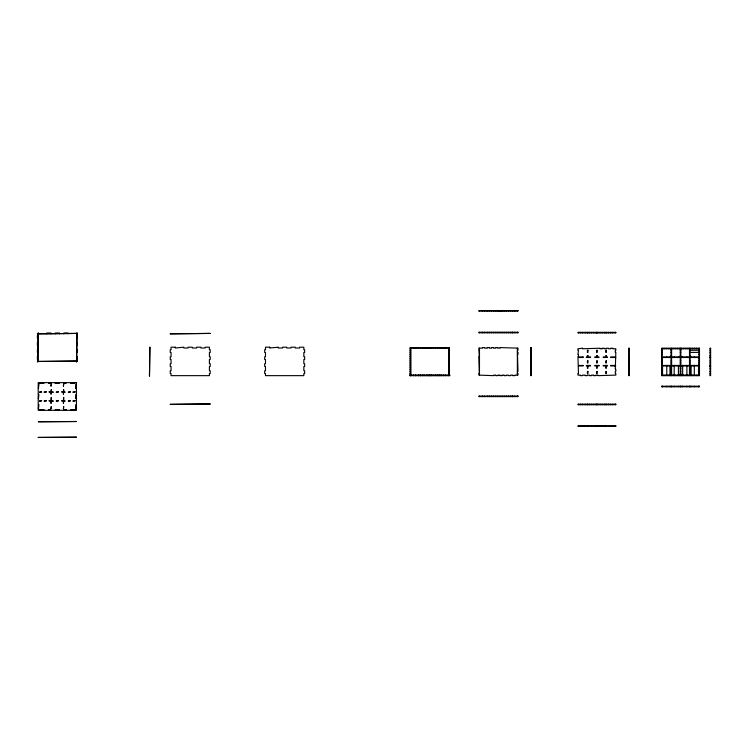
<?xml version="1.0" encoding="UTF-8"?>
<svg xmlns="http://www.w3.org/2000/svg" width="748" height="748" viewBox="0 0 748 748"><rect width="100%" height="100%" fill="white"/><g stroke="black" fill="none" stroke-linecap="round" stroke-linejoin="round"><path stroke-width="1.12" d="M38.204 335.543L37.4 335.543L37.4 338.32L38.204 338.32M76.567 335.543L77.371 335.543L77.371 338.32L76.567 338.32M38.204 342.556L37.4 342.556L37.4 345.333L38.204 345.333M76.567 342.556L77.371 342.556L77.371 345.333L76.567 345.333M410.091 348.129L449.249 348.129M530.706 348.129L531.23 348.129M628.629 348.764L629.162 348.764M661.597 348.764L699.483 348.764M710.067 348.764L710.6 348.764M38.204 349.568L37.4 349.568L37.4 352.345L38.204 352.345M76.567 349.568L77.371 349.568L77.371 352.345L76.567 352.345M410.091 350.251L410.615 350.251M448.725 350.251L449.249 350.251M530.706 350.251L531.23 350.251M628.629 350.251L629.162 350.251M661.597 350.251L662.12 350.251M671.068 350.298L671.592 350.298M680.278 350.298L680.802 350.298M689.488 350.298L699.483 350.251M710.067 350.298L710.6 350.298M410.091 352.364L410.615 352.364M448.725 352.364L449.249 352.364M530.706 352.364L531.23 352.364M628.629 352.364L629.162 352.364M661.597 352.364L662.12 352.364M698.959 352.364L699.483 352.364L689.488 352.42M671.068 352.42L671.592 352.42M680.278 352.42L680.802 352.42M710.067 352.42L710.6 352.42M530.706 352.897L531.23 352.897M410.091 354.477L410.615 354.477M448.725 354.477L449.249 354.477M530.706 354.477L531.23 354.477M628.629 354.477L629.162 354.477M661.597 354.477L662.12 354.477M698.959 354.477L699.483 354.477M671.068 355.59L671.592 355.59M680.278 355.59L680.802 355.59M689.488 355.59L690.011 355.59M710.067 355.59L710.6 355.59M38.204 356.581L37.4 356.581L37.4 359.358L38.204 359.358M76.567 356.581L77.371 356.581L77.371 359.358L76.567 359.358M410.091 356.6L410.615 356.6M448.725 356.6L449.249 356.6M530.706 356.6L531.23 356.6M628.629 356.6L629.162 356.6M661.597 356.6L662.12 356.6M698.959 356.6L699.483 356.6M628.629 356.964L629.162 356.964M661.597 356.964L699.483 356.964M710.067 356.964L710.6 356.964M615.828 357.497L610.639 357.497L610.639 356.964L614.875 356.964L614.875 357.497M628.629 357.497L629.162 357.497M661.597 357.497L699.483 357.497M710.067 357.497L710.6 357.497M671.068 357.712L671.592 357.712M680.278 357.712L680.802 357.712M689.488 357.712L690.011 357.712M698.959 357.712L699.483 357.712M710.067 357.712L710.6 357.712M410.091 358.713L410.615 358.713M448.725 358.713L449.249 358.713M530.706 358.713L531.23 358.713M628.629 358.713L629.162 358.713M661.597 358.713L662.12 358.713M698.959 358.713L699.483 358.713M410.091 360.835L410.615 360.835M448.725 360.835L449.249 360.835M530.706 360.835L531.23 360.835M628.629 360.835L629.162 360.835M661.597 360.835L662.12 360.835M671.068 360.882L671.592 360.882M680.278 360.882L680.802 360.882M689.488 360.882L690.011 360.882M698.959 360.835L699.483 360.835M710.067 360.882L710.6 360.882M410.091 362.948L410.615 362.948M448.725 362.948L449.249 362.948M530.706 362.948L531.23 362.948M628.629 362.948L629.162 362.948M661.597 362.948L662.12 362.948M698.959 362.948L699.483 362.948M671.068 363.004L671.592 363.004M680.278 363.004L680.802 363.004M689.488 363.004L690.011 363.004M710.067 363.004L710.6 363.004M410.091 365.061L410.615 365.061M448.725 365.061L449.249 365.061M530.706 365.061L531.23 365.061M628.629 365.061L629.162 365.061M661.597 365.061L662.12 365.061M698.959 365.061L699.483 365.061M628.629 365.435L629.162 365.435M661.597 365.435L699.483 365.435M710.067 365.435L710.6 365.435M615.828 365.968L610.639 365.968L610.639 365.435L614.875 365.435L614.875 365.968M628.629 365.968L629.162 365.968M661.597 365.968L699.483 365.968M710.067 365.968L710.6 365.968M671.068 366.174L671.592 366.174M680.278 366.174L680.802 366.174M689.488 366.174L690.011 366.174M698.959 366.174L699.483 366.174M710.067 366.174L710.6 366.174M410.091 367.184L410.615 367.184M448.725 367.184L449.249 367.184M530.706 367.184L531.23 367.184M628.629 367.184L629.162 367.184M661.597 367.184L662.12 367.184M698.959 367.184L699.483 367.184M671.068 368.296L671.592 368.296M680.278 368.296L680.802 368.296M689.488 368.296L690.011 368.296M710.067 368.296L710.6 368.296M410.091 369.297L410.615 369.297M448.725 369.297L449.249 369.297M530.706 369.297L531.23 369.297M628.629 369.297L629.162 369.297M661.597 369.297L662.12 369.297M698.959 369.297L699.483 369.297M530.706 370.354L531.23 370.354M410.091 371.419L410.615 371.419M448.725 371.419L449.249 371.419M530.706 371.419L531.23 371.419M628.629 371.419L629.162 371.419M661.597 371.419L662.12 371.419M671.068 371.466L671.592 371.466M680.278 371.466L680.802 371.466M689.488 371.466L690.011 371.466M698.959 371.419L699.483 371.419M710.067 371.466L710.6 371.466M410.091 373.533L410.615 373.533M448.613 373.533L449.249 373.533M517.364 373.533L517.999 373.533L517.999 375.122L514.83 375.122L514.83 375.646L512.707 375.646L512.707 375.122L510.594 375.122L510.594 375.646L508.472 375.646L508.472 375.122L506.359 375.122L506.359 375.646L504.245 375.646L504.245 375.122L502.123 375.122L502.123 375.646L500.01 375.646L500.01 375.122L497.888 375.122L497.888 375.646L495.774 375.646L495.774 375.122L493.661 375.122L493.661 375.646L478.842 375.122L478.842 373.533L479.365 373.533L478.842 356.6L479.365 356.6L478.842 348.129L482.479 348.129L482.479 347.605L484.601 347.605L484.601 348.129L487.303 348.129L487.303 347.605L489.426 347.605L489.426 348.129L491.539 348.129L491.539 347.605L493.661 347.605L493.661 348.129L495.774 348.129L495.774 347.605L497.888 347.605L497.888 348.129L500.01 348.129L500.01 347.605L517.999 348.129L517.999 350.251L517.476 350.251L517.476 352.364L517.999 352.364L517.999 354.477L517.476 354.477L517.999 371.419L517.476 371.419L517.476 373.533M530.706 373.533L531.23 373.533M628.629 373.533L629.162 373.533M661.597 373.533L662.12 373.533M671.068 373.589L671.592 373.589M680.278 373.589L680.802 373.589M689.488 373.589L690.011 373.589M698.959 373.533L699.483 373.533M710.067 373.589L710.6 373.589M530.706 375.122L531.23 375.122M628.629 375.122L629.162 375.122M661.597 375.122L699.483 375.122M710.067 375.122L710.6 375.122M39.756 410.072L43.992 410.072M698.959 348.231L698.959 375.646M698.959 386.23L698.959 386.763M698.529 356.964L698.529 357.497M698.529 365.435L698.529 375.122M698.529 386.23L698.529 386.763M696.416 348.231L696.416 348.764M696.416 375.122L696.416 375.646M694.303 348.231L694.303 348.764M694.303 356.964L694.303 357.497M694.303 365.435L694.303 375.646M694.303 386.23L694.303 386.763M692.181 348.231L692.181 348.764M692.181 375.122L692.181 375.646M691.124 356.964L691.124 357.497M691.124 365.435L691.124 375.646M691.124 386.23L691.124 386.763M690.011 348.231L690.067 375.646M690.011 386.23L690.011 386.763M689.488 348.231L689.488 375.646M689.488 386.23L689.488 386.763M687.945 348.231L687.945 348.764M687.945 375.122L687.945 375.646M686.888 356.964L686.888 357.497M686.888 365.435L686.888 375.646M686.888 386.23L686.888 386.763M685.832 348.231L685.832 348.764M685.832 375.122L685.832 375.646M683.719 348.231L683.719 348.764M683.719 375.122L683.719 375.646M682.653 356.964L682.653 357.497M682.653 365.435L682.653 375.646M682.653 386.23L682.653 386.763M681.596 348.231L681.596 348.764M681.596 375.122L681.596 375.646M680.802 348.231L680.802 375.646M680.802 386.23L680.802 386.763M680.278 348.231L680.278 375.646M680.278 386.23L680.278 386.763M679.483 348.231L679.483 348.764M679.483 375.122L679.483 375.646M678.427 356.964L678.427 357.497M678.427 365.435L678.427 375.646M678.427 386.23L678.427 386.763M677.361 348.231L677.361 348.764M677.361 375.122L677.361 375.646M675.248 348.231L675.248 348.764M675.248 375.122L675.248 375.646M674.191 356.964L674.191 357.497M674.191 365.435L674.191 375.646M674.191 386.23L674.191 386.763M673.135 348.231L673.135 348.764M673.135 375.122L673.135 375.646M671.592 348.231L671.592 375.646M671.592 386.23L671.592 386.763M671.012 348.231L671.068 375.646M671.068 386.23L671.068 386.763M669.956 356.964L669.956 357.497M669.956 365.435L669.956 375.646M669.956 386.23L669.956 386.763M668.899 348.231L668.899 348.764M668.899 375.122L668.899 375.646M666.777 356.964L666.777 357.497M666.777 365.435L666.777 375.122M666.777 386.23L666.777 386.763M666.188 348.231L666.188 348.764M666.188 375.122L666.188 375.646M664.074 348.231L664.074 348.764M664.074 375.122L664.074 375.646M662.55 356.964L662.55 357.497M662.55 365.435L662.55 375.122M662.55 386.23L662.55 386.763M662.12 348.231L662.12 375.646M662.12 386.23L662.12 386.763M615.295 332.355L615.295 332.888M615.295 404.182L615.295 404.705M615.295 425.864L615.295 426.388M612.752 332.355L612.752 332.888M612.752 404.182L612.752 404.705M612.752 425.864L612.752 426.388M610.639 332.355L610.639 332.888M610.639 404.182L610.639 404.705M610.639 425.864L610.639 426.388M608.526 332.355L608.526 332.888M608.526 404.182L608.526 404.705M608.526 425.864L608.526 426.388M606.348 332.355L606.348 332.888M606.348 404.182L606.348 404.705M606.348 425.864L606.404 426.388M605.824 332.355L605.824 332.888M605.824 404.182L605.824 404.705M605.824 425.864L605.824 426.388M604.29 332.355L604.29 332.888M604.29 404.182L604.29 404.705M604.29 425.864L604.29 426.388M602.168 332.355L602.168 332.888M602.168 404.182L602.168 404.705M602.168 425.864L602.168 426.388M600.055 332.355L600.055 332.888M600.055 404.182L600.055 404.705M600.055 425.864L600.055 426.388M597.942 332.355L597.942 332.888M597.942 404.182L597.942 404.705M597.942 425.864L597.942 426.388M597.147 332.355L597.147 332.888M597.147 404.182L597.147 404.705M597.147 425.864L597.147 426.388M596.614 332.355L596.614 332.888M596.614 404.182L596.614 404.705M596.614 425.864L596.614 426.388M595.819 332.355L595.819 332.888M595.819 404.182L595.819 404.705M595.819 425.864L595.819 426.388M593.706 332.355L593.706 332.888M593.706 404.182L593.706 404.705M593.706 425.864L593.706 426.388M591.584 332.355L591.584 332.888M591.584 404.182L591.584 404.705M591.584 425.864L591.584 426.388M589.471 332.355L589.471 332.888M589.471 404.182L589.471 404.705M589.471 425.864L589.471 426.388M587.937 332.355L587.937 332.888M587.937 404.182L587.937 404.705M587.937 425.864L587.937 426.388M587.404 332.355L587.348 332.888M587.404 404.182L587.348 404.705M587.348 425.864L587.404 426.388M585.235 332.355L585.235 332.888M585.235 404.182L585.235 404.705M585.235 425.864L585.235 426.388M583.057 425.864L583.057 426.388M582.524 332.355L582.524 332.888M582.524 404.182L582.524 404.705M582.524 425.864L582.524 426.388M580.934 425.864L580.934 426.388M580.411 332.355L580.411 332.888M580.411 404.182L580.411 404.705M580.411 425.864L580.411 426.388M578.466 332.355L578.466 332.888M578.466 404.182L578.466 404.705M578.466 425.864L578.466 426.388M517.476 310.551L517.476 311.084M517.476 332.252L517.476 332.785M517.476 396.066L517.476 396.599M517.364 348.129L517.364 375.122M514.83 310.551L514.83 311.084M514.83 332.252L514.83 332.785M514.83 396.066L514.83 396.599M512.707 310.551L512.707 311.084M512.707 332.252L512.707 332.785M512.707 396.066L512.707 396.599M512.184 332.252L512.184 332.785M512.184 396.066L512.184 396.599M510.594 310.551L510.594 311.084M510.594 332.252L510.594 332.785M510.594 396.066L510.594 396.599M508.472 310.551L508.472 311.084M508.472 332.252L508.472 332.785M508.472 396.066L508.472 396.599M506.359 310.551L506.359 311.084M506.359 332.252L506.359 332.785M506.359 396.066L506.359 396.599M504.245 310.551L504.245 311.084M504.245 332.252L504.245 332.785M504.245 396.066L504.245 396.599M502.123 310.551L502.123 311.084M502.123 332.252L502.123 332.785M502.123 396.066L502.123 396.599M500.01 310.551L500.01 311.084M500.01 332.252L500.01 332.785M500.01 396.066L500.01 396.599M497.888 310.551L497.888 311.084M497.888 332.252L497.888 332.785M497.888 396.066L497.888 396.599M495.774 310.551L495.774 311.084M495.774 332.252L495.774 332.785M495.774 396.066L495.774 396.599M493.661 310.551L493.661 311.084M493.661 332.252L493.661 332.785M493.661 396.066L493.661 396.599M491.539 310.551L491.539 311.084M491.539 332.252L491.539 332.785M491.539 396.066L491.539 396.599M489.426 310.551L489.426 311.084M489.426 332.252L489.426 332.785M489.426 396.066L489.426 396.599M487.303 310.551L487.303 311.084M487.303 332.252L487.303 332.785M487.303 396.066L487.303 396.599M484.601 310.551L484.601 311.084M484.601 332.252L484.657 332.785M484.601 396.066L484.657 396.599M482.479 310.551L482.479 311.084M482.479 332.252L482.479 332.785M482.479 396.066L482.479 396.599M479.477 348.129L479.477 375.122M479.365 310.551L479.365 311.084M479.365 332.252L479.365 332.785M479.365 396.066L479.365 396.599M449.249 375.646L449.249 347.605L410.091 347.605L410.091 375.646M448.725 347.605L448.613 375.646M448.089 375.122L448.089 375.646M446.079 347.605L446.079 348.129M446.079 375.122L446.079 375.646M445.546 375.122L445.546 375.646M443.957 347.605L443.957 348.129M443.957 375.122L443.957 375.646M443.433 347.605L443.433 348.129M443.433 375.122L443.433 375.646M441.844 347.605L441.844 348.129M441.844 375.122L441.844 375.646M441.311 375.122L441.311 375.646M440.254 375.122L440.254 375.646M439.721 347.605L439.721 348.129M439.721 375.122L439.721 375.646M439.198 375.122L439.141 375.646M438.618 375.122L438.618 375.646M437.608 347.605L437.608 348.129M437.608 375.122L437.608 375.646M437.075 375.122L437.075 375.646M436.019 375.122L436.019 375.646M435.495 347.605L435.495 348.129M435.495 375.122L435.495 375.646M434.962 375.122L434.962 375.646M433.373 347.605L433.373 348.129M433.373 375.122L433.373 375.646M432.849 375.122L432.849 375.646M431.783 375.122L431.783 375.646M431.259 347.605L431.259 348.129M431.259 375.122L431.259 375.646M430.726 375.122L430.726 375.646M429.932 375.122L429.932 375.646M429.408 375.122L429.408 375.646M429.137 347.605L429.137 348.129M429.137 375.122L429.137 375.646M428.613 375.122L428.613 375.646M427.557 375.122L427.557 375.646M427.024 347.605L427.024 348.129M427.024 375.122L427.024 375.646M426.491 375.122L426.491 375.646M424.911 347.605L424.911 348.129M424.911 375.122L424.911 375.646M424.378 375.122L424.378 375.646M423.321 375.122L423.321 375.646M422.788 347.605L422.788 348.129M422.788 375.122L422.788 375.646M422.265 375.122L422.265 375.646M420.722 375.122L420.722 375.646M420.675 347.605L420.675 348.129M420.675 375.122L420.675 375.646M420.142 375.122L420.198 375.646M419.086 375.122L419.086 375.646M418.553 347.605L418.553 348.129M418.553 375.122L418.553 375.646M418.029 375.122L418.029 375.646M415.907 347.605L415.907 348.129M415.907 375.122L415.907 375.646M415.851 347.605L415.851 348.129M415.851 375.122L415.851 375.646M415.318 375.122L415.318 375.646M413.728 347.605L413.728 348.129M413.728 375.122L413.728 375.646M413.205 375.122L413.205 375.646M411.25 375.122L411.25 375.646M410.727 348.129L410.727 375.646M410.615 347.605L410.615 375.646M68.031 333.823L68.031 333.019L63.795 333.019L63.795 333.823M59.503 333.823L59.503 333.019L55.268 333.019L55.268 333.823M50.967 333.823L50.967 333.019L46.731 333.019L46.731 333.823M43.992 410.325L43.992 409.829L39.756 409.829L39.756 410.325M517.999 310.551L478.842 310.551L478.842 311.084L517.999 311.084L517.999 310.551M517.999 332.252L478.842 332.252L478.842 332.785L517.999 332.785L517.999 332.252M615.828 332.355L577.933 332.355L577.933 332.888L615.828 332.888L615.828 332.355M38.204 333.019L37.802 361.873L38.204 333.019M76.969 333.019L76.567 361.873L76.969 333.019M77.371 333.421L37.4 333.823L77.371 333.421M210.216 333.421L170.245 333.823L210.216 333.421M149.881 347.194L149.478 376.048L149.881 347.194M175.284 347.194L171.049 347.194L171.049 349.718L170.245 349.718L170.245 352.495L171.049 352.495L171.049 356.731L170.245 356.731L170.245 359.507L171.049 359.507L171.049 363.743L170.245 363.743L170.245 366.52L171.049 366.52L171.049 370.756L170.245 370.756L170.245 373.533L171.049 373.533L171.049 375.646L209.412 375.646L209.412 373.533L210.216 373.533L210.216 370.756L209.412 370.756L209.412 366.52L210.216 366.52L210.216 363.743L209.412 363.743L209.412 359.507L210.216 359.507L210.216 356.731L209.412 356.731L209.412 352.495L210.216 352.495L210.216 349.718L209.412 349.718L209.412 347.194L205.176 347.194L205.176 348.007L200.875 348.007L200.875 347.194L196.64 347.194L196.64 348.007L192.348 348.007L192.348 347.194L188.113 347.194L188.113 348.007L183.812 348.007L183.812 347.194L175.284 348.007L175.284 347.194M269.719 347.194L265.484 347.194L265.484 349.718L264.68 349.718L264.68 352.495L265.484 352.495L265.484 356.731L264.68 356.731L264.68 359.507L265.484 359.507L265.484 363.743L264.68 363.743L264.68 366.52L265.484 366.52L265.484 370.756L264.68 370.756L264.68 373.533L265.484 373.533L265.484 375.646L303.838 375.646L303.838 373.533L304.642 373.533L304.642 370.756L303.838 370.756L303.838 366.52L304.642 366.52L304.642 363.743L303.838 363.743L303.838 359.507L304.642 359.507L304.642 356.731L303.838 356.731L303.838 352.495L304.642 352.495L304.642 349.718L303.838 349.718L303.838 347.194L299.602 347.194L299.602 348.007L295.31 348.007L295.31 347.194L291.075 347.194L291.075 348.007L286.774 348.007L286.774 347.194L282.548 347.194L282.548 348.007L278.247 348.007L278.247 347.194L269.719 348.007L269.719 347.194M531.23 347.605L530.706 347.605L530.706 375.646L531.23 375.646L531.23 347.605M582.524 348.231L577.933 348.764L577.933 350.251L578.466 350.251L577.933 354.477L578.466 354.477L578.466 356.6L577.933 356.6L578.466 373.533L577.933 373.533L577.933 375.122L580.411 375.122L580.411 375.646L582.524 375.646L582.524 375.122L585.235 375.122L585.235 375.646L587.348 375.646L587.348 375.122L589.471 375.122L589.471 375.646L591.584 375.646L591.584 375.122L593.706 375.122L593.706 375.646L595.819 375.646L595.819 375.122L597.942 375.122L597.942 375.646L615.828 375.122L615.828 373.533L615.295 373.533L615.295 371.419L615.828 371.419L615.828 369.297L615.295 369.297L615.828 352.364L615.295 352.364L615.295 350.251L615.828 350.251L615.828 348.764L612.752 348.764L612.752 348.231L610.639 348.231L610.639 348.764L608.526 348.764L608.526 348.231L606.404 348.231L606.404 348.764L604.29 348.764L604.29 348.231L602.168 348.231L602.168 348.764L600.055 348.764L600.055 348.231L582.524 348.764L582.524 348.231M629.162 348.231L628.629 348.231L628.629 375.646L629.162 375.646L629.162 348.231M699.483 348.231L661.597 348.231L661.597 375.646L699.483 375.646L699.483 348.231M710.6 348.231L710.067 348.231L710.067 375.646L710.6 375.646L710.6 348.231M587.937 350.298L587.404 350.298L587.404 352.42L587.937 352.42L587.937 350.298M597.147 350.298L596.614 350.298L596.614 352.42L597.147 352.42L597.147 350.298M606.348 350.298L605.824 350.298L605.824 352.42L606.348 352.42L606.348 350.298M587.937 355.59L587.404 355.59L587.404 356.964L586.292 356.964L586.292 357.497L590.527 357.497L590.527 356.964L587.937 356.964L587.937 355.59M597.147 355.59L596.614 355.59L596.614 356.964L594.763 356.964L594.763 357.497L598.998 357.497L598.998 356.964L597.147 356.964L597.147 355.59M606.348 355.59L605.824 355.59L605.824 356.964L603.234 356.964L603.234 357.497L607.46 357.497L607.46 356.964L606.348 356.964L606.348 355.59M583.122 356.964L578.887 356.964L578.887 357.497L583.122 357.497L583.122 356.964M587.937 360.882L587.404 360.882L587.404 363.004L587.937 363.004L587.937 360.882M597.147 360.882L596.614 360.882L596.614 363.004L597.147 363.004L597.147 360.882M606.348 360.882L605.824 360.882L605.824 363.004L606.348 363.004L606.348 360.882M77.371 361.069L37.4 361.471L77.371 361.069M583.122 365.435L578.887 365.435L578.887 365.968L583.122 365.968L583.122 365.435M587.404 365.435L586.292 365.435L586.292 365.968L587.404 365.968L587.404 365.435M590.527 365.435L587.937 365.435L587.937 365.968L590.527 365.968L590.527 365.435M596.614 365.435L594.763 365.435L594.763 365.968L596.614 365.968L596.614 365.435M598.998 365.435L597.147 365.435L597.147 365.968L598.998 365.968L598.998 365.435M605.824 365.435L603.234 365.435L603.234 365.968L605.824 365.968L605.824 365.435M607.46 365.435L606.348 365.435L606.348 365.968L607.46 365.968L607.46 365.435M587.937 366.174L587.404 366.174L587.404 368.296L587.937 368.296L587.937 366.174M597.147 366.174L596.614 366.174L596.614 368.296L597.147 368.296L597.147 366.174M606.348 366.174L605.824 366.174L605.824 368.296L606.348 368.296L606.348 366.174M587.937 371.466L587.404 371.466L587.404 373.589L587.937 373.589L587.937 371.466M597.147 371.466L596.614 371.466L596.614 373.589L597.147 373.589L597.147 371.466M606.348 371.466L605.824 371.466L605.824 373.589L606.348 373.589L606.348 371.466M449.782 375.122L409.558 375.122L409.558 375.646L449.782 375.646L449.782 375.122M76.455 382.639L38.204 382.639L38.204 410.325L76.455 410.325L76.455 382.639M43.992 382.892L39.756 383.144L43.992 382.892M50.658 382.892L48.545 383.144L50.658 382.892M59.447 382.892L55.212 383.144L59.447 382.892M66.114 382.892L64.001 383.144L66.114 382.892M74.903 382.892L70.667 383.144L74.903 382.892M51.266 383.948L51.014 386.071L51.266 383.948M63.673 383.948L63.421 386.071L63.673 383.948M38.7 384.201L38.457 388.436L38.7 384.201M76.212 384.201L75.959 388.436L76.212 384.201M699.483 386.23L661.597 386.23L661.597 386.763L699.483 386.763L699.483 386.23M51.266 389.792L51.014 391.905L48.901 391.905L51.014 392.158L51.014 394.271L51.266 392.158L53.379 392.158L51.266 391.905L51.266 389.792M63.673 389.792L63.421 391.905L61.579 391.905L63.421 392.158L63.421 394.271L63.673 392.158L65.179 392.158L63.673 391.905L63.673 389.792M41.626 391.905L39.513 392.158L41.626 391.905M46.32 391.905L44.207 392.158L46.32 391.905M58.4 391.905L56.287 392.158L58.4 391.905M70.471 391.905L68.358 392.158L70.471 391.905M75.146 391.905L73.033 392.158L75.146 391.905M38.7 394.364L38.457 398.6L38.7 394.364M76.212 394.364L75.959 398.6L76.212 394.364M517.999 396.066L478.842 396.066L478.842 396.599L517.999 396.599L517.999 396.066M51.266 397.45L51.014 400.797L48.901 400.797L51.014 401.05L51.014 403.471L51.266 401.05L53.379 401.05L51.266 400.797L51.266 397.45M63.673 397.45L63.421 400.797L61.579 400.797L63.421 401.05L63.421 403.471L63.673 401.05L65.179 401.05L63.673 400.797L63.673 397.45M41.626 400.797L39.513 401.05L41.626 400.797M46.32 400.797L44.207 401.05L46.32 400.797M58.4 400.797L56.287 401.05L58.4 400.797M70.471 400.797L68.358 401.05L70.471 400.797M75.146 400.797L73.033 401.05L75.146 400.797M210.216 403.957L170.245 404.359L210.216 403.957M615.828 404.182L577.933 404.182L577.933 404.705L615.828 404.705L615.828 404.182M38.7 404.537L38.457 408.763L38.7 404.537M76.212 404.537L75.959 408.763L76.212 404.537M51.266 406.65L51.014 408.763L51.266 406.65M63.673 406.65L63.421 408.763L63.673 406.65M50.658 409.829L48.545 410.072L50.658 409.829M59.447 409.829L55.212 410.072L59.447 409.829M66.114 409.829L64.001 410.072L66.114 409.829M74.903 409.829L70.667 410.072L74.903 409.829M76.212 421.507L38.457 421.75L76.212 421.507M615.828 425.864L577.933 425.864L577.933 426.388L615.828 426.388L615.828 425.864M76.455 437.197L38.204 437.449L76.455 437.197"/></g></svg>
